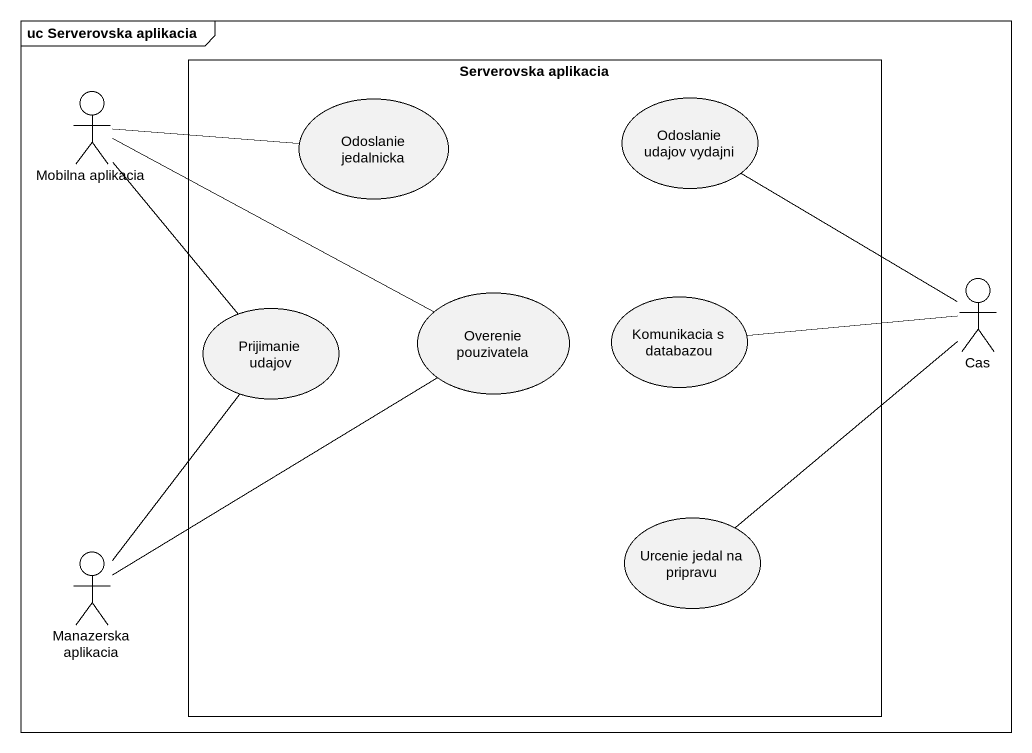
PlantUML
@startuml
mainframe uc Serverovska aplikacia
rectangle "Serverovska aplikacia" as Serverovska_aplikacia {
  usecase "Odoslanie jedalnicka" as Odoslanie_jedalnicka
  usecase "Odoslanie udajov vydajni" as Odoslanie_udajov_vydajni
  usecase "Overenie pouzivatela" as Overenie_pouzivatela
  usecase "Prijimanie udajov" as Prijimanie_udajov
  usecase "Komunikacia s databazou" as Komunikacia_s_databazou
  usecase "Urcenie jedal na pripravu" as Urcenie_jedal_na_pripravu
}
actor "Mobilna aplikacia" as Mobilna_aplikacia
actor Cas
actor "Manazerska aplikacia" as Manazerska_aplikacia
Mobilna_aplikacia -right- Odoslanie_jedalnicka
Mobilna_aplikacia -right- Overenie_pouzivatela
Mobilna_aplikacia -- Prijimanie_udajov
Cas -up- Odoslanie_udajov_vydajni
Cas -left- Komunikacia_s_databazou
Cas -- Urcenie_jedal_na_pripravu
Manazerska_aplikacia -up- Overenie_pouzivatela
Manazerska_aplikacia -up- Prijimanie_udajov
@enduml
